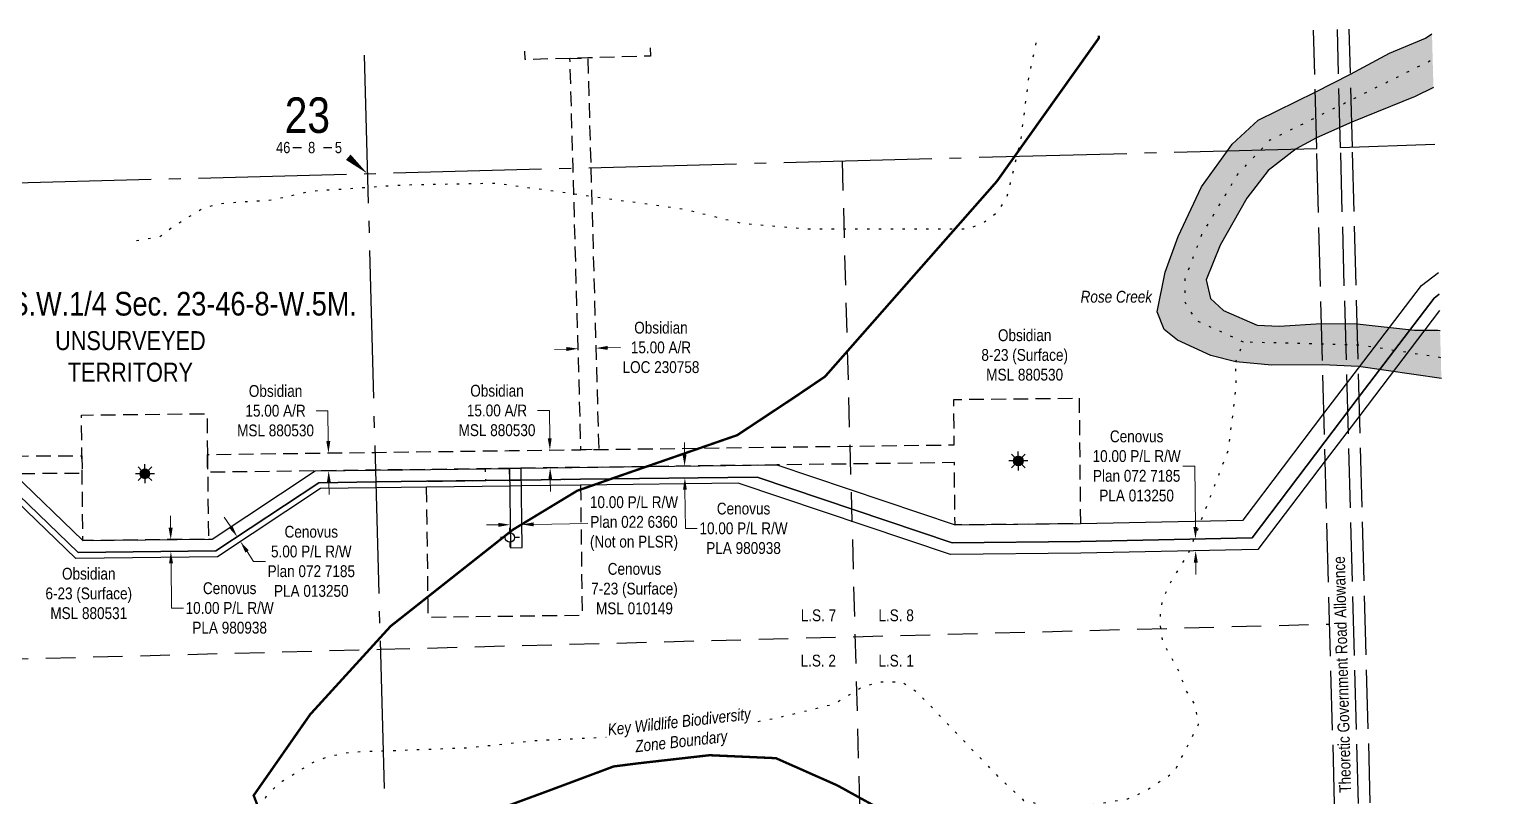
# Model space of a CAD drawing. Extents: x 627787 to 634104, y 5870327 to 5875179.
# Drawn here: x 630441 to 631671, y 5871539 to 5872188 of the extents above; entities that cross this region are included whole.
import ezdxf
from ezdxf.enums import TextEntityAlignment as Align

# ---------------------------------------------------------------- set-up
doc = ezdxf.new("R2010")
doc.units = 0
doc.header["$LTSCALE"] = 5
doc.header["$PDSIZE"] = 0.5
for name, pattern in [('DASHDOT2', [12.7, 6.35, -3.175, 0, -3.175]), ('foc-ACCESSROAD', [3.75, 2.5, -1.25]), ('foc-LSD', [8, 5, -3]), ('foc-QUARTERLINE', [33, 25, -3, 2, -3]), ('foc-UNSURVEYED', [12.5, 10, -2.5]), ('foc-WHEELTRACKS', [2, 0.4, -1.6])]:
    doc.linetypes.add(name, pattern=pattern)
doc.layers.get('Defpoints').update_dxf_attribs({"color": 9})
for name, color, linetype in [('10', 1, 'Continuous'), ('9', 3, 'Continuous'), ('AS-WILDLIFE', 131, 'DASHDOT2'), ('C-AR', 13, 'foc-ACCESSROAD'), ('C-SYMBOL', 7, 'Continuous'), ('C-WS', 13, 'foc-ACCESSROAD'), ('C-WS-S', 8, 'Continuous'), ('F-RW', 190, 'Continuous'), ('F-WS', 190, 'foc-ACCESSROAD'), ('F-WS-S', 8, 'Continuous'), ('L-QSEC', 8, 'foc-QUARTERLINE'), ('L-ROAD-T', 7, 'Continuous'), ('L-SECLBL', 7, 'Continuous'), ('L-SECTION-LSD', 7, 'foc-LSD'), ('L-UNS-T', 3, 'Continuous'), ('L-USEC', 7, 'foc-UNSURVEYED'), ('T-WATER', 160, 'Continuous'), ('T-WATER-H', 133, 'Continuous'), ('T-WATER-P3', 160, 'foc-WHEELTRACKS'), ('T-WATER-T', 170, 'Continuous')]:
    doc.layers.add(name, color=color, linetype=linetype)
for name, color, linetype, lineweight in [('C-AR-T', 13, 'Continuous', 9), ('C-WS-T', 13, 'Continuous', 9), ('F-RW-T', 190, 'Continuous', 9)]:
    doc.layers.add(name, color=color, linetype=linetype, lineweight=lineweight)
doc.styles.add('100L', font='ARIALN.TTF', dxfattribs={"height": 11})
doc.styles.add('175L', font='ARIALN.TTF', dxfattribs={"height": 20})
doc.styles.add('80CG', font='ARIALN.TTF', dxfattribs={"height": 10})
doc.styles.add('80L', font='ARIALN.TTF', dxfattribs={"height": 10})
doc.styles.add('SIMPLEX', font='ARIALN.TTF')
doc.dimstyles.new('Compass 5 000', dxfattribs={"dimscale": 5, "dimtxt": 9, "dimasz": 2, "dimexe": 0.2, "dimexo": 0.0625, "dimgap": 0.5, "dimtad": 0, "dimtih": 1, "dimtoh": 1, "dimzin": 0, "dimdsep": 46, "dimtxsty": '80CG', "dimcen": 0.1, "dimse1": 1, "dimse2": 1, "dimclrd": 256, "dimclrt": 256, "dimaunit": 1, "dimadec": 4, "dimazin": 0, "dimtfac": 0.06, "dimtofl": 0, "dimtmove": 0, "dimatfit": 1, "dimfxl": 0.2, "dimtolj": 1, "dimtzin": 0, "dimlwd": -1, "dimarcsym": 0})

# ---------------------------------------------------------------- blocks, each defined once
blk = doc.blocks.new('L-SECLBL')
at = {"layer": '9', "color": 7}
for p, q in [((-5.1, -27.8), (-12.3, -27.8)), ((20.7, -27.8), (13.5, -27.8))]:
    blk.add_line(p, q, dxfattribs=at)
at = {"layer": '10', "color": 2, "style": 'SIMPLEX'}
blk.add_attdef('SEC', text='', height=30, dxfattribs=at).set_placement((0, 0), align=Align.MIDDLE)
at = {"layer": '10', "color": 5, "style": '80L'}
blk.add_attdef('TWP', text='', height=9.5, dxfattribs=at).set_placement((-14.4, -27.4), align=Align.MIDDLE_RIGHT)
blk.add_attdef('RGE', text='', height=9.5, dxfattribs=at).set_placement((3.6, -27.4), align=Align.MIDDLE_CENTER)
blk.add_attdef('MER', text='', height=9.5, dxfattribs=at).set_placement((23.2, -27.4), align=Align.MIDDLE_LEFT)
blk = doc.blocks.new('*D32')
at = {"layer": 'C-AR-T', "transparency": 16777216}
for p, q in [((630895.5, 5871917.3), (630885.5, 5871917)), ((630930.5, 5871918.3), (630941.2, 5871918.6))]:
    blk.add_line(p, q, dxfattribs=at)
for points in [[(630895.4, 5871919), (630895.5, 5871915.6), (630905.5, 5871917.6)], [(630930.4, 5871919.9), (630930.5, 5871916.6), (630920.5, 5871918)]]:
    blk.add_solid(points, dxfattribs=at)
at = {"layer": 'Defpoints', "color": 0, "transparency": 16777216}
for p in [(630905.2, 5871928.4), (630920.2, 5871928.8), (630920.5, 5871918)]:
    blk.add_point(p, dxfattribs=at)
at = {"layer": 'C-AR-T', "transparency": 16777216, "insert": (630975.5, 5871918.6), "char_height": 10, "attachment_point": 5, "style": '80CG'}
blk.add_mtext('\\A1;Obsidian\\P15.00 A/R\\PLOC 230758', dxfattribs=at)
blk = doc.blocks.new('GABD')
for p, q in [((-0.81, 0), (-1.62, 0)), ((0, 0.81), (0, 1.62)), ((1.62, 0), (0.81, 0)), ((0, -0.81), (0, -1.62))]:
    blk.add_line(p, q)
blk.add_circle((0, 0), 0.8)
blk = doc.blocks.new('GAS')
h = blk.add_hatch(color=255)
h.dxf.hatch_style = 1
edge = h.paths.add_edge_path()
edge.add_arc((0, 0), 0.9, 0, 360)
for p, q in [((-0.81, 0), (-1.62, 0)), ((-0.57, 0.57), (-1.14, 1.14)), ((0, 0.81), (0, 1.62)), ((0.57, 0.57), (1.14, 1.14)), ((1.62, 0), (0.81, 0)), ((-0.57, -0.57), (-1.14, -1.14)), ((0, -0.81), (0, -1.62)), ((1.14, -1.14), (0.57, -0.57))]:
    blk.add_line(p, q)
blk.add_circle((0, 0), 0.8)
blk = doc.blocks.new('*D36')
at = {"layer": 'Defpoints', "color": 0, "transparency": 16777216}
for p in [(631255.7, 5871755), (631255.8, 5871745), (631427.5, 5871746.8)]:
    blk.add_point(p, dxfattribs=at)
at = {"layer": 'F-RW-T', "transparency": 16777216}
for p, q in [((631426.7, 5871818.4), (631416.7, 5871818.4)), ((631427.3, 5871766.8), (631426.7, 5871818.4)), ((631427.6, 5871736.8), (631427.7, 5871726.8))]:
    blk.add_line(p, q, dxfattribs=at)
for points in [[(631428.9, 5871766.8), (631425.6, 5871766.8), (631427.4, 5871756.8)], [(631429.3, 5871736.8), (631425.9, 5871736.8), (631427.5, 5871746.8)]]:
    blk.add_solid(points, dxfattribs=at)
at = {"layer": 'F-RW-T', "transparency": 16777216, "insert": (631377.6, 5871818.4), "char_height": 10, "attachment_point": 5, "style": '80CG'}
blk.add_mtext('\\A1;Cenovus\\P10.00 P/L R/W\\PPlan 072 7185\\PPLA 013250', dxfattribs=at)
blk = doc.blocks.new('*D38')
at = {"layer": 'Defpoints', "color": 0, "transparency": 16777216}
for p in [(631006.5, 5871818.5), (630995.7, 5871808.3), (631006.7, 5871808.5)]:
    blk.add_point(p, dxfattribs=at)
at = {"layer": 'F-RW-T', "transparency": 16777216}
for p, q in [((630995.4, 5871828.3), (630995.3, 5871838.3)), ((630995.8, 5871798.3), (630996.2, 5871765.7)), ((630996.2, 5871765.7), (631006.2, 5871765.7))]:
    blk.add_line(p, q, dxfattribs=at)
for points in [[(630997.1, 5871828.3), (630993.7, 5871828.3), (630995.5, 5871818.3)], [(630997.4, 5871798.3), (630994.1, 5871798.3), (630995.7, 5871808.3)]]:
    blk.add_solid(points, dxfattribs=at)
at = {"layer": 'F-RW-T', "transparency": 16777216, "insert": (631045.3, 5871765.7), "char_height": 10, "attachment_point": 5, "style": '80CG'}
blk.add_mtext('\\A1;Cenovus\\P10.00 P/L R/W\\PPLA 980938', dxfattribs=at)
blk = doc.blocks.new('*D43')
at = {"layer": 'C-WS-T', "transparency": 16777216}
for p, q in [((630881.2, 5871865.3), (630871.2, 5871865.3)), ((630881.5, 5871841.9), (630881.2, 5871865.3)), ((630881.9, 5871806.9), (630882.1, 5871796.9))]:
    blk.add_line(p, q, dxfattribs=at)
for points in [[(630883.1, 5871841.9), (630879.8, 5871841.8), (630881.6, 5871831.9)], [(630883.6, 5871806.9), (630880.3, 5871806.8), (630881.8, 5871816.9)]]:
    blk.add_solid(points, dxfattribs=at)
at = {"layer": 'Defpoints', "color": 0, "transparency": 16777216}
for p in [(631100.3, 5871834.7), (630881.6, 5871831.9), (631100.5, 5871819.7)]:
    blk.add_point(p, dxfattribs=at)
at = {"layer": 'C-WS-T', "transparency": 16777216, "insert": (630836.9, 5871865.3), "char_height": 10, "attachment_point": 5, "style": '80CG'}
blk.add_mtext('\\A1;Obsidian\\P15.00 A/R\\PMSL 880530', dxfattribs=at)
blk = doc.blocks.new('*D44')
at = {"layer": 'C-WS-T', "transparency": 16777216}
for p, q in [((630694, 5871865.1), (630684, 5871865.1)), ((630694.3, 5871839.4), (630694, 5871865.1)), ((630694.7, 5871804.4), (630694.9, 5871794.4))]:
    blk.add_line(p, q, dxfattribs=at)
for points in [[(630696, 5871839.5), (630692.6, 5871839.4), (630694.4, 5871829.4)], [(630696.4, 5871804.4), (630693.1, 5871804.4), (630694.6, 5871814.4)]]:
    blk.add_solid(points, dxfattribs=at)
at = {"layer": 'Defpoints', "color": 0, "transparency": 16777216}
for p in [(630625.2, 5871828.5), (630694.4, 5871829.4), (630625.4, 5871813.5)]:
    blk.add_point(p, dxfattribs=at)
at = {"layer": 'C-WS-T', "transparency": 16777216, "insert": (630649.7, 5871865.1), "char_height": 10, "attachment_point": 5, "style": '80CG'}
blk.add_mtext('\\A1;Obsidian\\P15.00 A/R\\PMSL 880530', dxfattribs=at)
blk = doc.blocks.new('*D45')
at = {"layer": 'Defpoints', "color": 0, "transparency": 16777216}
for p in [(630617.7, 5871758.9), (630620, 5871754.5), (630620.4, 5871754.7)]:
    blk.add_point(p, dxfattribs=at)
at = {"layer": 'F-RW-T', "transparency": 16777216}
for p, q in [((630611.8, 5871767), (630606.2, 5871775.3)), ((630625.6, 5871746.1), (630631.1, 5871737.8)), ((630631.1, 5871737.8), (630641.1, 5871737.8))]:
    blk.add_line(p, q, dxfattribs=at)
for points in [[(630613.2, 5871767.9), (630610.4, 5871766.1), (630617.3, 5871758.6)], [(630627, 5871747.1), (630624.2, 5871745.2), (630620, 5871754.5)]]:
    blk.add_solid(points, dxfattribs=at)
at = {"layer": 'F-RW-T', "transparency": 16777216, "insert": (630679.9, 5871737.8), "char_height": 10, "attachment_point": 5, "style": '80CG'}
blk.add_mtext('\\A1;Cenovus\\P5.00 P/L R/W\\PPlan 072 7185\\PPLA 013250', dxfattribs=at)
blk = doc.blocks.new('*D47')
at = {"layer": 'Defpoints', "color": 0, "transparency": 16777216}
for p in [(630563, 5871756.2), (630561.2, 5871746.2), (630563.1, 5871746.2)]:
    blk.add_point(p, dxfattribs=at)
at = {"layer": 'F-RW-T', "transparency": 16777216}
for p, q in [((630561, 5871766.2), (630560.9, 5871776.2)), ((630561.4, 5871736.2), (630561.8, 5871698.4)), ((630561.8, 5871698.4), (630571.8, 5871698.4))]:
    blk.add_line(p, q, dxfattribs=at)
for points in [[(630562.7, 5871766.2), (630559.3, 5871766.2), (630561.1, 5871756.2)], [(630563, 5871736.2), (630559.7, 5871736.2), (630561.2, 5871746.2)]]:
    blk.add_solid(points, dxfattribs=at)
at = {"layer": 'F-RW-T', "transparency": 16777216, "insert": (630610.9, 5871698.4), "char_height": 10, "attachment_point": 5, "style": '80CG'}
blk.add_mtext('\\A1;Cenovus\\P10.00 P/L R/W\\PPLA 980938', dxfattribs=at)
blk = doc.blocks.new('*D49')
at = {"layer": 'Defpoints', "color": 0, "transparency": 16777216}
for p in [(630858, 5871772.9), (630848, 5871772.8), (630848, 5871768.8)]:
    blk.add_point(p, dxfattribs=at)
at = {"layer": 'F-RW-T', "transparency": 16777216}
for p, q in [((630838, 5871768.7), (630828, 5871768.6)), ((630868, 5871769.1), (630913.7, 5871769.7))]:
    blk.add_line(p, q, dxfattribs=at)
for points in [[(630838, 5871770.4), (630838, 5871767), (630848, 5871768.8)], [(630868, 5871770.8), (630868, 5871767.4), (630858, 5871769)]]:
    blk.add_solid(points, dxfattribs=at)
at = {"layer": 'F-RW-T', "transparency": 16777216, "insert": (630952.7, 5871769.7), "char_height": 10, "attachment_point": 5, "style": '80CG'}
blk.add_mtext('\\A1;10.00 P/L R/W\\PPlan 022 6360\\P(Not on PLSR)', dxfattribs=at)

msp = doc.modelspace()

# ---------------------------------------------------------------- hatches: boundary and pattern name
at = {"layer": 'T-WATER-H'}
h = msp.add_hatch(color=256, dxfattribs=at)
h.dxf.hatch_style = 1
h.paths.add_polyline_path([(631634.1, 5871932.818), (631632.215, 5871933.166), (631612.534, 5871933.307), (631564.093, 5871938.701), (631533.899, 5871938.98), (631498.119, 5871936.503), (631479.618, 5871937.581), (631451.015, 5871949.768), (631439.918, 5871959.886), (631436.493, 5871975.683), (631448.116, 5872005.113), (631470.666, 5872044.641), (631488.762, 5872068.159), (631512.414, 5872086.421), (631529.628, 5872095.777), (631559.45, 5872109.111), (631613.001, 5872130.758), (631628.5, 5872138.415), (631627.271, 5872183.52), (631621.753, 5872180.098), (631591.462, 5872167.269), (631558.351, 5872149.435), (631528.574, 5872134.439), (631480.363, 5872110.673), (631458.327, 5872090.541), (631454.279, 5872084.876), (631432.557, 5872054.478), (631412.726, 5872012.258), (631401.78, 5871982.244), (631395.016, 5871948.847), (631400.826, 5871933.835), (631412.079, 5871924.683), (631440.274, 5871911.947), (631461.389, 5871906.365), (631491.82, 5871903.67), (631534.854, 5871903.938), (631565.082, 5871902.382), (631635.205, 5871892.243)])

# ---------------------------------------------------------------- linework, layer by layer
at = {"layer": 'C-AR', "flags": 128}
msp.add_lwpolyline([(630916.205, 5872070.561), (630922.886, 5871832.394), (630907.876, 5871832.199), (630901.201, 5872070.162), (630898.599, 5872162.938), (630913.602, 5872163.359), (630916.205, 5872070.561)], close=True, dxfattribs=at)
msp.add_lwpolyline([(630082.955, 5872148.455), (630087.026, 5872048.517), (630096.141, 5871824.81), (630106.153, 5871824.873), (630111.149, 5871824.905), (630388.897, 5871826.653), (630486.05, 5871827.154), (630486.222, 5871812.145), (630428.347, 5871811.848), (630388.983, 5871811.645), (630111.761, 5871809.899), (630106.765, 5871809.868), (630096.753, 5871809.805), (630081.735, 5871809.71), (630078.218, 5871896.031), (630077.607, 5871911.029), (630072.021, 5872048.119), (630067.95, 5872148.056)], dxfattribs=at)
at = {"layer": 'C-WS', "flags": 128}
msp.add_lwpolyline([(630966.414, 5872171.944), (630966.613, 5872164.846), (630913.602, 5872163.359), (630898.599, 5872162.938), (630860.591, 5872161.872), (630860.387, 5872169.125)], dxfattribs=at)
for points in [[(631329.027, 5871875.776), (631330.058, 5871769.717), (631224.098, 5871768.587), (631223.537, 5871821.282), (631073.358, 5871819.334), (630857.419, 5871816.535), (630847.315, 5871816.403), (630827.252, 5871816.143), (630734.128, 5871814.937), (630683.161, 5871814.276), (630592.282, 5871813.098), (630592.111, 5871828.105), (630733.721, 5871829.941), (630847.227, 5871831.413), (630857.224, 5871831.542), (630907.876, 5871832.199), (630922.886, 5871832.394), (631223.377, 5871836.29), (631222.969, 5871874.646), (631329.027, 5871875.776)], [(630592.111, 5871828.105), (630592.282, 5871813.098), (630592.927, 5871756.586), (630486.87, 5871755.376), (630486.222, 5871812.145), (630486.05, 5871827.154), (630485.659, 5871861.434), (630591.717, 5871862.644), (630592.111, 5871828.105)]]:
    msp.add_lwpolyline(points, close=True, dxfattribs=at)
at = {"layer": 'F-RW'}
for points in [[(630092.959, 5872148.721), (630097.03, 5872048.783), (630106.153, 5871824.873), (630106.765, 5871809.868), (630111.761, 5871809.899), (630388.983, 5871811.645), (630428.347, 5871811.848), (630486.87, 5871755.376), (630592.927, 5871756.586), (630596.119, 5871756.623), (630683.161, 5871814.276), (630734.128, 5871814.937), (630827.252, 5871816.143), (630847.315, 5871816.403), (630857.419, 5871816.535), (631073.358, 5871819.334), (631224.098, 5871768.587), (631330.058, 5871769.717), (631467.576, 5871772.651), (631535.974, 5871862.686), (631565.105, 5871901.033), (631618.303, 5871971.063), (631632.76, 5871982.024)], [(630097.951, 5872148.854), (630102.023, 5872048.915), (630111.149, 5871824.905), (630111.761, 5871809.899), (630112.168, 5871799.896), (630389.04, 5871801.638), (630424.328, 5871801.82), (630482.877, 5871745.324), (630599.184, 5871746.651), (630686.233, 5871804.309), (630734.399, 5871804.933), (630777.355, 5871805.49), (630827.381, 5871806.139), (630847.484, 5871806.399), (630857.548, 5871806.529), (630907.424, 5871807.176), (631056.682, 5871809.111), (631221.717, 5871753.552), (631330.198, 5871754.707), (631475.144, 5871757.8), (631536.626, 5871838.734), (631565.758, 5871877.08), (631629.01, 5871960.345), (631633.262, 5871963.569)], [(631633.262, 5871963.569), (631629.01, 5871960.345), (631565.758, 5871877.08), (631536.626, 5871838.734), (631475.144, 5871757.8), (631330.198, 5871754.707), (631221.717, 5871753.552), (631056.682, 5871809.111), (630907.424, 5871807.176), (630857.548, 5871806.529), (630847.484, 5871806.399), (630827.381, 5871806.139), (630777.355, 5871805.49), (630734.399, 5871804.933), (630686.233, 5871804.309), (630599.184, 5871746.651), (630482.877, 5871745.324), (630424.328, 5871801.82)], [(631633.634, 5871949.908), (631566.192, 5871861.128), (631537.061, 5871822.779), (631480.185, 5871747.908), (631330.358, 5871744.711), (631220.132, 5871743.538), (631040.81, 5871803.907), (630907.489, 5871802.175), (630857.596, 5871801.528), (630847.614, 5871801.399), (630777.42, 5871800.491), (630734.534, 5871799.936), (630687.767, 5871799.331), (630600.716, 5871741.67), (630480.884, 5871740.302), (630422.319, 5871796.818)]]:
    msp.add_lwpolyline(points, dxfattribs=at)
at = {"layer": 'F-RW', "flags": 128}
msp.add_lwpolyline([(630848.271, 5871749.378), (630858.267, 5871749.509), (630857.422, 5871816.517), (630847.425, 5871816.385)], close=True, dxfattribs=at)
at = {"layer": 'F-WS', "flags": 128}
msp.add_lwpolyline([(630847.315, 5871816.403), (630847.484, 5871806.399), (630857.548, 5871806.529), (630907.424, 5871807.176), (630907.489, 5871802.175), (630908.915, 5871692.116), (630778.847, 5871690.43), (630777.42, 5871800.491), (630777.355, 5871805.49), (630827.381, 5871806.139), (630827.252, 5871816.143), (630847.315, 5871816.403)], close=True, dxfattribs=at)
at = {"layer": 'L-QSEC'}
for p, q in [((630724.633, 5872165.516), (630749.116, 5871261.483)), ((629924.83, 5872044.215), (631529.866, 5872086.888)), ((631549.974, 5872087.614), (631629.805, 5872090.495))]:
    msp.add_line(p, q, dxfattribs=at)
at = {"layer": 'L-SECLBL', "flags": 128}
msp.add_lwpolyline([(630727.341, 5872065.551, 0, 6, 0), (630711.185, 5872079.374, 0, 0, 0)], format="xyseb", dxfattribs=at)
at = {"layer": 'L-SECTION-LSD'}
for p, q in [((631128.603, 5872076.22), (631150.443, 5871272.153)), ((630738.237, 5871663.519), (631540.818, 5871684.855)), ((629935.653, 5871642.182), (630738.228, 5871663.518))]:
    msp.add_line(p, q, dxfattribs=at)
at = {"layer": 'L-USEC'}
for p, q in [((631529.866, 5872086.888), (631527.143, 5872186.852)), ((631549.979, 5872087.436), (631547.256, 5872187.387)), ((631560.013, 5872087.976), (631557.297, 5872187.654)), ((631551.769, 5871282.822), (631529.866, 5872086.888)), ((631571.882, 5871283.37), (631549.979, 5872087.436)), ((631581.915, 5871283.912), (631560.013, 5872087.976))]:
    msp.add_line(p, q, dxfattribs=at)
at = {"layer": 'T-WATER'}
for points in [[(631635.205, 5871892.243), (631565.082, 5871902.382), (631534.854, 5871903.938), (631491.82, 5871903.67), (631461.389, 5871906.365), (631440.274, 5871911.947), (631412.079, 5871924.683), (631400.826, 5871933.835), (631395.016, 5871948.847), (631401.78, 5871982.244), (631412.726, 5872012.258), (631432.557, 5872054.478), (631454.279, 5872084.876), (631458.327, 5872090.541), (631480.363, 5872110.673), (631528.574, 5872134.439), (631558.351, 5872149.435), (631591.462, 5872167.269), (631621.753, 5872180.098), (631627.271, 5872183.52)], [(631628.5, 5872138.415), (631613.001, 5872130.758), (631559.45, 5872109.111), (631529.628, 5872095.777), (631512.414, 5872086.421), (631488.762, 5872068.159), (631470.666, 5872044.641), (631448.116, 5872005.113), (631436.493, 5871975.683), (631439.918, 5871959.886), (631451.015, 5871949.768), (631479.618, 5871937.581), (631498.119, 5871936.503), (631533.899, 5871938.98), (631564.093, 5871938.701), (631612.534, 5871933.307), (631632.215, 5871933.166), (631634.1, 5871932.818)]]:
    msp.add_lwpolyline(points, dxfattribs=at)
at = {"layer": 'T-WATER-P3'}
msp.add_line((631461.389, 5871906.365), (631467.889, 5871923.089), dxfattribs=at)
at = {"layer": 'T-WATER-P3', "flags": 128}
for points in [[(630532.215, 5872009.051), (630551.513, 5872012.025), (630563.548, 5872021.186), (630590.025, 5872037.227), (630606.96, 5872040.8), (630646.068, 5872043.271), (630680.47, 5872050.854), (630757.596, 5872056.07), (630836.627, 5872057.543), (630995.164, 5872035.53), (631044.283, 5872023.461), (631099.223, 5872018.826), (631236.176, 5872018.992), (631249.024, 5872024.687), (631260.584, 5872033.595), (631268.198, 5872046.131), (631279.97, 5872095.061), (631286.803, 5872148.737), (631293.828, 5872180.649)], [(631467.889, 5871923.089), (631428.142, 5871941.29), (631418.419, 5871957.039), (631418.753, 5871976.994), (631432.808, 5872014.189), (631463.281, 5872065.236), (631490.55, 5872093.983), (631627.857, 5872161.991)], [(631634.723, 5871909.955), (631567.032, 5871920.541), (631467.889, 5871923.089)], [(630513.838, 5871167.32), (630522.917, 5871172.19), (630539.91, 5871196.466), (630544.232, 5871212.889), (630543.677, 5871254.634), (630545.397, 5871273.875), (630561.068, 5871318.695), (630560.245, 5871359.172), (630563.473, 5871396.625), (630570.804, 5871429.071), (630586.137, 5871475.328), (630593.643, 5871487.38), (630617.543, 5871505.277), (630627.442, 5871515.588), (630643.484, 5871541.703), (630655.307, 5871552.062), (630681.185, 5871567.967), (630695.725, 5871573.402), (630714.049, 5871576.773), (630812.763, 5871580.328), (630870.367, 5871586.535), (630945.314, 5871590.007), (630960.954, 5871594.751), (631038.944, 5871599.206), (631072.782, 5871605.33), (631121.93, 5871617.331), (631145.502, 5871631.67), (631161.633, 5871636.127), (631178.842, 5871636.157), (631191.948, 5871627.475), (631261.183, 5871555.157), (631282.093, 5871535.727), (631298.559, 5871532.008), (631335.758, 5871531.542), (631370.09, 5871537.197), (631384.547, 5871543.474), (631409.448, 5871559.953), (631429.939, 5871599.967), (631427.341, 5871616.388), (631419.315, 5871628.693), (631413.989, 5871643.596), (631399.884, 5871669.703), (631397.085, 5871686.9), (631399.387, 5871704.651), (631405.34, 5871718.527), (631421.501, 5871744.708), (631455.307, 5871832.188), (631461.849, 5871885.493), (631461.389, 5871906.365)]]:
    msp.add_lwpolyline(points, dxfattribs=at)

# ---------------------------------------------------------------- block references
at = {"layer": 'C-WS-S', "xscale": 4.999999999999984, "yscale": 4.999999999999984, "zscale": 4.999999999999984}
for p in [(631277.59, 5871822.665), (630539.272, 5871811.883)]:
    msp.add_blockref('GAS', p, dxfattribs=at)
at = {"layer": 'F-WS-S', "xscale": 4.999999999999984, "yscale": 4.999999999999984, "zscale": 4.999999999999984}
msp.add_blockref('GABD', (630847.821, 5871757.966), dxfattribs=at)
at = {"layer": 'L-SECLBL'}
msp.add_blockref('L-SECLBL', (630676.611, 5872114.972), dxfattribs=at).add_auto_attribs({'SEC': '23', 'TWP': '46', 'RGE': '8', 'MER': '5'})

# ---------------------------------------------------------------- texts
at = {"layer": 'C-SYMBOL', "color": 3, "style": '175L'}
msp.add_text('Theor. S.W.1/4 Sec. 23-46-8-W.5M.', height=20, dxfattribs=at).set_placement((630535.747, 5871939.571), align=Align.BOTTOM_CENTER)
at = {"layer": 'C-WS-T', "char_height": 10, "attachment_point": 5, "style": '80CG'}
for s, insert in [('\\A1;Obsidian\\P8-23 (Surface)\\PMSL 880530', (631282.956, 5871912.208)), ('\\A1;Obsidian\\P6-23 (Surface)\\PMSL 880531', (630491.792, 5871710.665))]:
    msp.add_mtext(s, dxfattribs=dict(at, insert=insert))
at = {"layer": 'F-WS', "insert": (630953.091, 5871714.751), "char_height": 10, "attachment_point": 5, "style": '80CG'}
msp.add_mtext('\\A1;Cenovus\\P7-23 (Surface)\\PMSL 010149', dxfattribs=at)
at = {"layer": 'L-ROAD-T', "style": '80L'}
msp.add_text('Theoretic Government Road Allowance', height=10, rotation=91.542077, dxfattribs=at).set_placement((631551.247, 5871642.212), align=Align.MIDDLE_CENTER)
at = {"layer": 'L-UNS-T', "color": 3, "insert": (630526.997, 5871910.933), "char_height": 16, "attachment_point": 5, "style": '80L'}
msp.add_mtext_dynamic_manual_height_columns('UNSURVEYED TERRITORY', width=126.41375, gutter_width=47.5, heights=[0], dxfattribs=at)
at = {"layer": 'T-WATER-T', "insert": (631330.208, 5871966.467), "char_height": 9.99673, "attachment_point": 1, "style": '80L'}
msp.add_mtext_dynamic_manual_height_columns('{\\fArial Narrow|b0|i1|c0|p34;Rose Creek}', width=62.84754, gutter_width=50, heights=[0], dxfattribs=at)

# ---------------------------------------------------------------- dimensions: what is measured, and where the dimension line sits
at = {"layer": 'C-AR-T'}
dim = msp.add_linear_dim(base=(630920.485, 5871917.996), p1=(630905.177, 5871928.408), p2=(630920.181, 5871928.829), angle=1.606935, text='Obsidian\\P15.00 A/R\\PLOC 230758', dimstyle='Compass 5 000', dxfattribs=at)
dim.commit()
dim.dimension.update_dxf_attribs({"geometry": '*D32', "text_midpoint": (630975.542, 5871918.578), "dimtype": 161})
at = {"layer": 'C-WS-T'}
for base, p1, p2, angle, picture, middle in [((630694.425, 5871829.432), (630625.374, 5871813.527), (630625.18, 5871828.534), 90.742658, '*D44', (630649.69, 5871865.077)), ((630881.601, 5871831.859), (631100.458, 5871819.686), (631100.264, 5871834.694), 90.74285, '*D43', (630836.894, 5871865.344))]:
    dim = msp.add_linear_dim(base=base, p1=p1, p2=p2, angle=angle, text='Obsidian\\P15.00 A/R\\PMSL 880530', dimstyle='Compass 5 000', dxfattribs=at)
    dim.commit()
    dim.dimension.update_dxf_attribs({"geometry": picture, "text_midpoint": middle, "dimtype": 161})
at = {"layer": 'F-RW-T'}
for base, p1, p2, angle, text, picture, middle in [((631427.479, 5871746.784), (631255.668, 5871754.952), (631255.774, 5871744.956), 270.609884, 'Cenovus\\P10.00 P/L R/W\\PPlan 072 7185\\PPLA 013250', '*D36', (631377.631, 5871818.367)), ((630848.025, 5871768.837), (630857.972, 5871772.907), (630847.976, 5871772.78), 180.723352, '10.00 P/L R/W\\PPlan 022 6360\\P(Not on PLSR)', '*D49', (630952.749, 5871769.666)), ((630995.653, 5871808.32), (631006.544, 5871818.468), (631006.674, 5871808.463), 270.743077, 'Cenovus\\P10.00 P/L R/W\\PPLA 980938', '*D38', (631045.292, 5871765.69)), ((630561.237, 5871746.218), (630563.032, 5871756.245), (630563.146, 5871746.24), 270.654074, 'Cenovus\\P10.00 P/L R/W\\PPLA 980938', '*D47', (630610.868, 5871698.407))]:
    dim = msp.add_linear_dim(base=base, p1=p1, p2=p2, angle=angle, text=text, dimstyle='Compass 5 000', dxfattribs=at)
    dim.commit()
    dim.dimension.update_dxf_attribs({"geometry": picture, "text_midpoint": middle, "dimtype": 161})
dim = msp.add_aligned_dim(p1=(630617.661, 5871758.89), p2=(630620.421, 5871754.722), distance=-0.452, text='Cenovus\\P5.00 P/L R/W\\PPlan 072 7185\\PPLA 013250', dimstyle='Compass 5 000', dxfattribs=at)
dim.commit()
dim.dimension.update_dxf_attribs({"geometry": '*D45', "text_midpoint": (630679.858, 5871737.799)})

# ---------------------------------------------------------------- next in the draw order: texts
at = {"layer": 'L-SECTION-LSD', "char_height": 10, "attachment_point": 1, "style": '100L', "bg_fill": 3, "box_fill_scale": 1.5, "bg_fill_color": 256, "bg_fill_transparency": 0}
for s, width, insert in [('\\pi2.3061;L.S. 7', 30.88047, (631091.358, 5871697.223)), ('L.S. 8', 30.40114, (631159.318, 5871697.223)), ('\\pi2.1405;L.S. 2', 30.65342, (631091.358, 5871658.939)), ('L.S. 1', 29.99119, (631159.318, 5871658.939))]:
    msp.add_mtext_dynamic_manual_height_columns(s, width=width, gutter_width=55, heights=[0], dxfattribs=dict(at, insert=insert))

# ---------------------------------------------------------------- next in the draw order: linework, layer by layer
at = {"layer": 'AS-WILDLIFE', "const_width": 2, "flags": 128}
msp.add_lwpolyline([(631670.154, 5870609.199), (631504, 5870467), (631440.188, 5870413), (631382.75, 5870446), (631364.562, 5870511), (631372.875, 5870552), (631415.875, 5870615.5), (631537.375, 5870743.5), (631530.625, 5870767.5), (631519.187, 5870808.5), (631518.188, 5870811.5), (631507.438, 5870844), (631431.5, 5870947.5), (631378, 5871006), (631382.062, 5871020), (631391.188, 5871052), (631423.75, 5871119.5), (631484.563, 5871240), (631502.375, 5871296.5), (631497.688, 5871321.5), (631489, 5871367.5), (631471.25, 5871421.5), (631459.5, 5871457.5), (631445.5, 5871469), (631417.312, 5871491.5), (631378.187, 5871506), (631334.437, 5871522.5), (631176.75, 5871520), (631148.125, 5871535.5), (631124.563, 5871548.5), (631072.625, 5871571.5), (631016.562, 5871574), (630955, 5871567), (630935.5, 5871564.5), (630881.937, 5871544.5), (630715.187, 5871483), (630648.5, 5871495), (630642, 5871512), (630631.187, 5871540), (630648.312, 5871564.5), (630679, 5871608.5), (630746.937, 5871683), (630850.188, 5871764.5), (630904.687, 5871797.5), (630936.125, 5871808.5), (631040, 5871844.5), (631089.062, 5871877), (631114.188, 5871894), (631216.75, 5872010.5), (631259.437, 5872059), (631345.625, 5872180), (631345.786, 5872182.03)], dxfattribs=at)

# ---------------------------------------------------------------- next in the draw order: texts
at = {"layer": 'AS-WILDLIFE', "insert": (630929.615, 5871600.461), "char_height": 9.99673, "attachment_point": 1, "rotation": 6.487146, "style": '80L', "bg_fill": 3, "box_fill_scale": 1.15, "bg_fill_color": 256, "bg_fill_true_color": 256, "bg_fill_transparency": 0}
msp.add_mtext_dynamic_manual_height_columns('\\pi0.34619;{\\fArial Narrow|b0|i1|c0|p34;Key Wildlife Biodiversity \\P\\pi21.836;Zone Boundary}', width=122.39877, gutter_width=50, heights=[0], dxfattribs=at)

doc.saveas('drawing.dxf')
